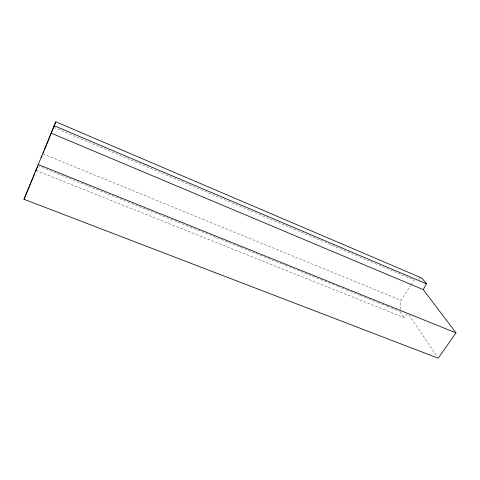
<?xml version="1.0" encoding="UTF-8"?>
<svg xmlns="http://www.w3.org/2000/svg" width="480" height="480" viewBox="0 0 480 480"><rect width="100%" height="100%" fill="white"/><g stroke="black" fill="none" stroke-linecap="round" stroke-linejoin="round"><path stroke-width="0.36" stroke-dasharray="2.4 1.8" d="M400.2 309.216L400.95 300.27L410.568 285.588M410.97 284.976L414.174 280.08L53.634 127.254M36.066 170.472L404.004 317.538L406.848 314.148M418.434 279.012L420.558 278.478M38.004 165.816L284.67 265.05M285.366 265.326L315.936 277.626M316.632 277.908L336.78 286.014M337.476 286.29L345.816 289.644M346.512 289.926L359.016 294.96M359.712 295.236L368.052 298.59M368.742 298.872L377.082 302.226M377.778 302.508L386.118 305.862M386.808 306.138L390.282 307.536M390.978 307.818L399.318 311.172M42.888 153.834L400.95 300.27M409.044 314.88L436.95 356.358M400.014 311.448L404.004 317.538"/><path stroke-width="0.72" d="M55.806 121.782L24 199.266L438.198 358.218L456 332.868L423.312 289.662L426.396 283.806L421.98 278.124L55.806 121.782L44.544 149.748M36.066 170.472L36.828 168.576M43.164 153.15L43.992 151.11M41.262 157.83L42.072 155.832M24 199.266L34.884 173.112M35.46 171.732L36.318 169.668M36.894 168.294L37.752 166.23M38.064 164.454L456 332.868M51.15 133.152L423.312 289.662M54.162 125.712L426.396 283.806"/></g></svg>
